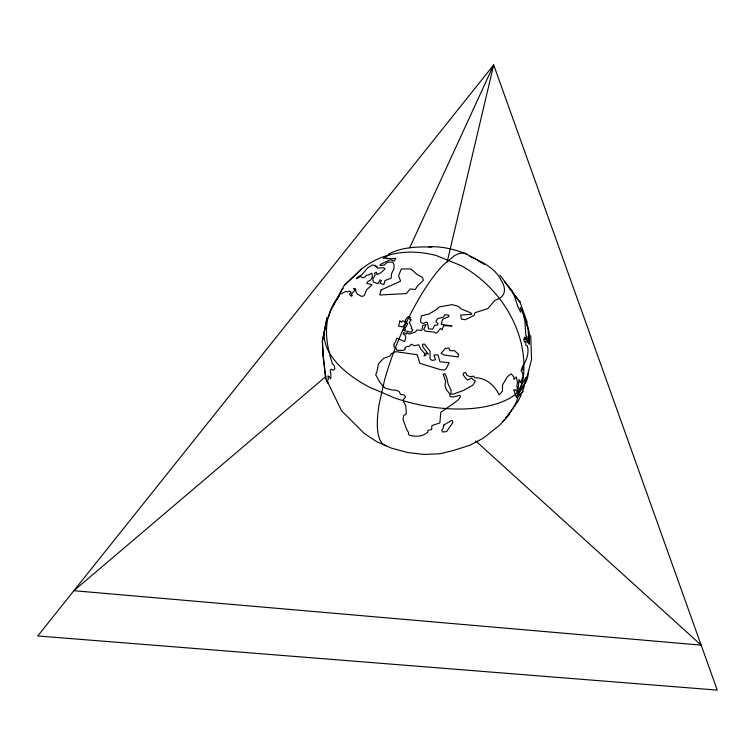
<?xml version="1.0" encoding="UTF-8"?>
<svg xmlns="http://www.w3.org/2000/svg" width="755" height="755" viewBox="0 0 755 755"><rect width="100%" height="100%" fill="white"/><g stroke="black" fill="none" stroke-linecap="round" stroke-linejoin="round"><path stroke-width="1.13" d="M527.471 374.744L527.66 373.697M326.924 317.968L322.328 341.194L323.046 355.511L325.622 378.17L327.963 383.191L326.726 380.501L327.415 381.775L327.085 381.011L327.944 380.397L328.331 378.444L327.897 375.848L329.331 376.679L330.596 378.934L331.02 375.811L330.152 370.224L331.256 369.204L333.229 370.224L334.852 368.94L334.342 365.618L332.379 363.665C324.499 338.919 323.046 317.921 337.306 298.253L336.277 300.065L339.41 295.592M327.057 318.006L322.461 341.213L323.178 355.511L325.754 378.132L341.496 410.692L364.429 433.587L376.698 441.694L391.496 448.168L407.728 452.538L424.168 454.453L439.599 453.793L452.887 450.65L469.931 445.224L483.219 438.221L499.895 424.961L504.699 419.563M328.453 316.921L328.614 316.128L328.236 316.883M525.414 382.247L526.216 378.934M447.186 261.853L493.695 64.902L717.25 690.108L37.75 635.965L493.685 64.902L409.663 247.848M528.321 372.177L531.548 359.116L530.737 335.607M524.48 385.607L522.658 390.977M527.207 375.735L525.952 380.19M328.538 317.053L328.859 316.156M329.048 315.486L330.813 310.277L335.89 300.65L336.588 300.528M521.252 394.922L518.156 401.113L505.51 418.421L509.068 414.703M333.257 305.737L344.261 285.343L361.315 269.148M344.365 285.428L361.4 269.252M326.047 376.32L73.886 590.703L701.168 645.138L475.678 440.929M431.869 247.111C417.44 246.564 401.603 247.121 388.74 254.114L389.863 254.303L383.238 258.333L387.136 258.021L386.9 258.786L390.184 258.37L391.883 258.889L395.809 258.286L394.27 261.07L390.524 259.805C388.296 260.56 372.432 267.506 384.144 265.014L387.626 262.202L392.685 262.098L393.987 264.495L394.063 268.695L391.685 273.329L391.128 278.227L384.908 280.539L383.908 284.626L380.124 283.351L381.369 280.492L380.18 279.86L377.896 283.672L373.244 281.974L372.857 278.557L375.178 275.339L374.574 273.112L376.509 272.3L376.924 274.65L380.68 272.848L384.974 268.95L383.644 267.695L377.783 268.129L376.622 267.383L377.151 266.27L374.98 266.392L375.433 265.552L372.404 264.977L367.44 268.063L361.928 274.745L357.228 277.444L356.615 278.67L360.597 276.424L363.032 277.887L365.184 276.802L366.326 275.141L367.628 275.301L371.913 273.31L372.508 276.528L370.705 280.077L367.949 281.407L366.779 283.389L372.083 284.729L366.59 289.835L364.203 295.743L361.598 296.413L357.134 293.997L355.888 291.515L355.652 288.882L353.491 288.353L354.878 290.373L352.17 293.11L351.566 294.903L352.292 295.46L351.537 296.3L349.348 294.299L351.217 292.478L349.188 291.034L347.168 292.109L345.998 291.213L341.477 293.723L340.014 293.761L336.305 300.518L342.525 288.523L343.214 288.75M428.547 246.715C445.686 246.177 462.768 251.019 477.368 259.928M469.836 256.577C481.888 261.626 495.12 268.025 501.16 280.265A43.328 19.743 24.6 0 1 494.959 300.245L487.881 308.578L475.093 312.664L474.065 315.486L465.212 319.724L461.371 319.082L460.739 315.014L471.875 314.297L470.412 312.664L460.984 308.852L458.323 306.313L452.188 304.633L439.117 306.955L437.211 309.069L428.963 314.014L421.356 315.873L420.478 321.753L421.677 322.961L423.621 323.357L425.773 322.187L427.453 322.593L428.613 328.935L432.832 329.142L434.569 325.207L437.296 325.207L438.089 323.735L435.824 321.517L437.579 318.667L443.251 317.138L444.988 314.646L448.829 315.288L448.848 316.723L442.685 319.148L441.222 324.386L452.075 325.915L443.61 325.745L442.005 329.935L440.391 328.387L437.758 332.002L435.88 333.304L434.342 332.077L425.197 331.181L423.706 329.274L426.103 324.612L422.96 325.282L421.715 330.379L416.751 330.029L415.392 332.021L409.248 334.078L406.803 332.596L406.7 334.078L403.755 332.53L403.293 333.946L405.227 335.333L405.775 337.466L404.661 341.534L396.781 338.212L395.393 342.081L393.666 344.488L394.355 345.158L393.865 346.819L396.045 348.272L396.932 350.273L402.868 350.462L405.312 349.414L404.699 348.083L406.851 346.46L409.238 346.469L411.352 344.176L414.165 345.743L418.789 344.799L420.743 349.093L424.867 353.727L424.027 356.058L425.999 355.01L426.113 353.029L428.359 354.086L422.791 346.762L422.526 344.299L424.508 344.091L430.114 351.358L430.01 358.804L432.162 360.484L435.522 359.748L434.05 355.029L437.966 354.859L439.901 361.768L449.112 362.702L446.45 368.28L444.431 370.101L439.835 369.506L419.704 363.24L417.279 354.718L395.903 351.66L391.468 353.576L389.873 356.143L383.672 358.332L378.453 363.768L377.141 371.064L375.697 374.773L379.718 382.087L384.871 388.051L391.741 389.957L396.177 390.212L399.112 391.505L400.499 394.365L404.359 395.054L405.51 397.036L402.821 400.32L405.794 405.916L406.322 413.749L403.736 415.543L403.028 419.28L406.445 428.906L408.653 432.775L408.361 434.144L409.616 435.248C415.703 436.937 422.668 436.72 427.604 432.341L428.085 430.303L431.577 429.557L431.945 425.575L439.882 422.923L440.731 412.485L457.879 400.216L460.55 396.847L459.767 395.309L453.208 397.036L450.093 396.649L449.612 393.666L446.498 389.901L444.931 385.286L445.601 381.322L443.223 374.253L444.855 373.678L446.8 377.915L448.121 384.068L451.075 390.118L450.81 394.091L453.67 393.997L463.655 390.382L473.036 384.993L475.376 380.992L472.639 379.378L471.884 378.066L467.307 380.02L463.23 375.065L463.4 373.197L465.627 372.432L466.911 375.207L469.988 376.688L473.829 376.198L474.602 377.755C485.616 377.538 494.676 385.286 499.13 394.865L502.443 391.213L502.509 384.984L507.464 376.622L511.154 373.791L513.825 376.953L513.976 379.491L516.222 376.934L517.486 382.2L516.769 386.484L517.317 386.824L517.099 390.146L518.081 390.703L518.968 379.284L520.346 382.738L523.026 376.839L522.62 372.81L521.082 370.78L522.592 365.948L522.46 370.167L523.158 369.412L523.319 365.137C526.792 359.616 529.283 352.491 527.349 345.998L525.791 345.252L525.895 341.307L524.574 342.157L523.781 339.939L524.602 337.098L524.706 339.165L525.442 339.835L525.754 337.013L527.594 342.562L527.094 336.9L525.82 335.078L524.895 321.196L523.007 312.759L525.206 319.167L522.385 310.73L520.157 307.662L521.337 310.475L520.799 312.23C515.552 304.501 515.807 293.761 508.776 286.957L520.27 302.623L504.349 281.539M477.877 260.683L484.314 264.363M499.885 275.197L511.833 290.684M519.912 301.783L527.339 322.706M323.234 350.386L323.461 352.528M386.05 445.809A104.086 28.709 -67.1 0 1 379.133 404.293L384.455 380.501A104.086 28.709 -67.1 0 1 442.883 265.373L454.293 255.832A104.086 28.709 -67.1 0 1 466.637 253.935M361.645 269.035A104.03 85.475 46.9 0 1 436.182 255.52L461.126 265.628A104.03 85.475 46.9 0 1 523.272 377.689L516.986 400.546A104.03 85.475 46.9 0 1 503.113 421.271M324.754 329.661A104.209 52.095 13.3 0 0 369.167 387.032L394.44 397.894A104.209 52.095 13.3 0 0 514.995 394.827L525.169 383.587A104.209 52.095 13.3 0 0 528.434 370.412M529.519 334.588L529.179 344.242L528.075 329.624L525.48 319.988L528.302 328.217L529.519 334.588M458.398 354.303L458.209 356.964L444.006 355.039L441.118 353.227L445.167 348.574L448.781 347.961L450.055 350.622L454.68 350.773L458.398 354.303M520.195 387.702L519.534 392.053L522.63 388.24L524.734 382.823L525.707 377.406L520.195 387.702M516.684 397.017L516.571 397.659L519.185 395.856L523.13 391.468L516.684 397.017M443.808 425.056L443.157 428.396L441.656 430.246L442.741 432.086L446.667 431.482L452.962 422.385L452.085 420.507L451.405 420.526L443.808 425.056M381.03 289.995L379.85 294.988L406.398 293.582L410.097 288.976L415.231 289.524L417.609 285.758L423.366 280.341L422.564 277.642L416.92 274.31L410.833 268.969L401.32 268.969L398.546 275.801L400.622 281.105L381.03 289.995M412.777 329.756L412.362 330.916L410.569 332.191L402.981 330.275L405.454 329.303L404.491 327.623L405.916 327.217L407.719 323.546L405.973 322.819L405.378 319.884L408.087 316.732L410.626 317.449L409.521 319.044L411.277 319.771L409.314 322.262L411.73 327.491L411.079 328.51L412.777 329.756M399.867 321.026L398.602 326.037L402.925 326.972L405.312 323.423L404.416 321.309L402.557 320.828L401.594 322.225L399.867 321.026M518.326 392.694L516.307 396.951L513.73 389.901L515.08 389.712L518.326 392.694"/></g></svg>
